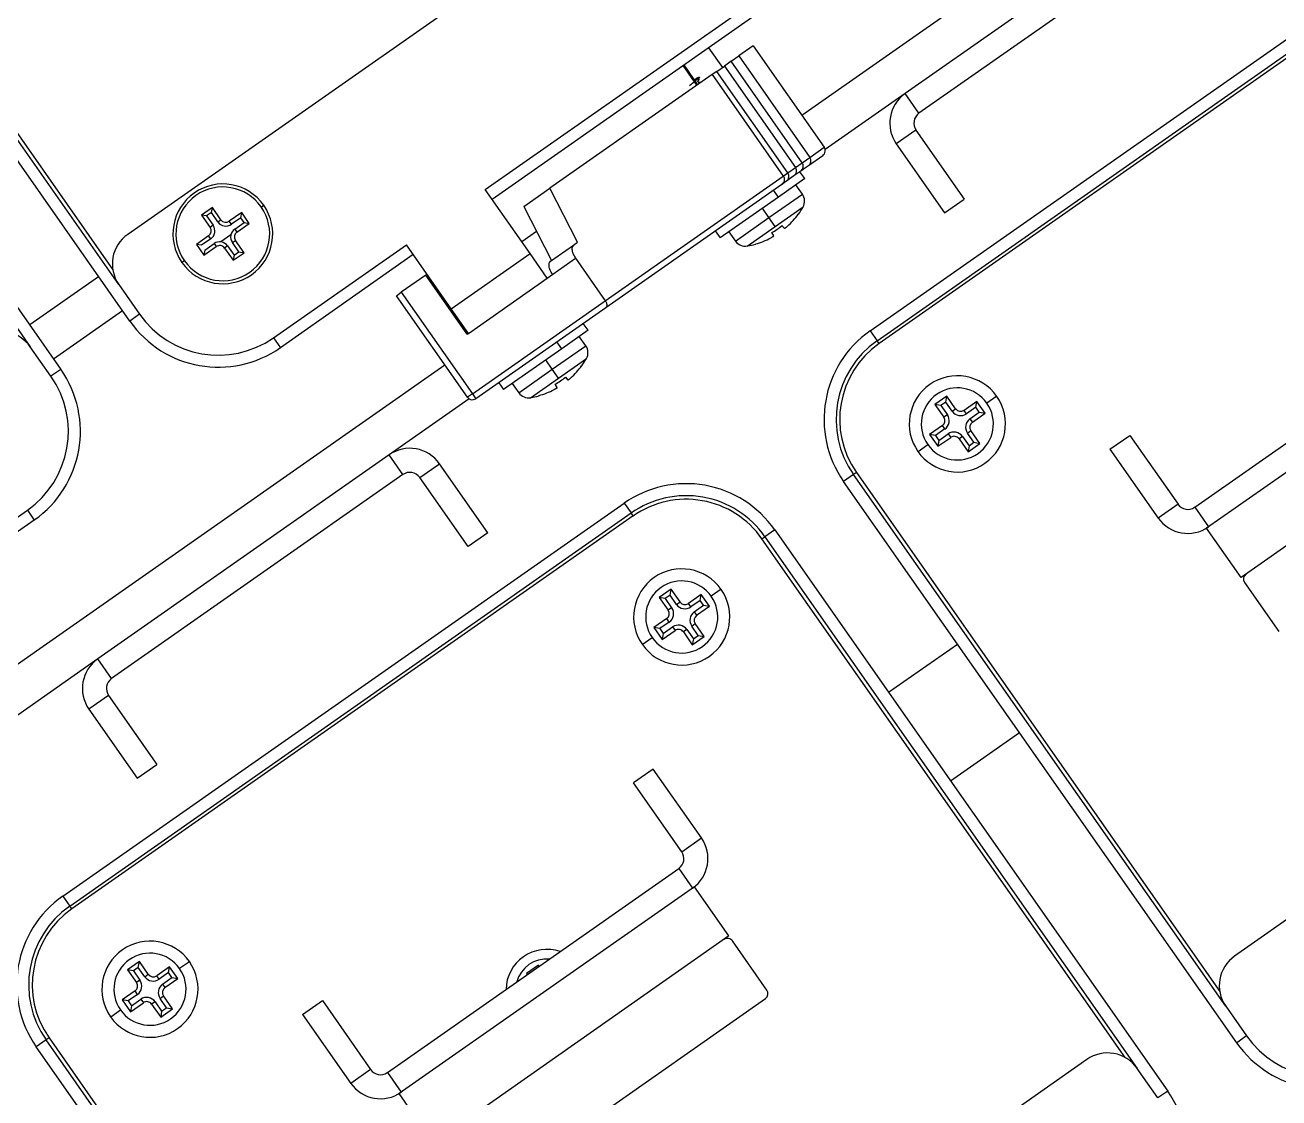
# Model space of a CAD drawing. Header units: millimetres. Extents: x 152904052 to 153933663, y 538271515 to 539240469.
# Drawn here: x 153467364.2 to 153467468.5, y 538579958.9 to 538580048.2 of the extents above; entities that cross this region are included whole.
import ezdxf

# ---------------------------------------------------------------- set-up
doc = ezdxf.new("R2010")
doc.units = ezdxf.units.MM
doc.layers.add('POWR', color=5, linetype='Continuous')

msp = doc.modelspace()

# ---------------------------------------------------------------- linework, layer by layer
at = {"layer": 'POWR', "color": 7}
for p, q in [((153467371.98, 538580026.57), (153467341.01, 538580070.8)), ((153467341.26, 538580070.97), (153467371.48, 538580027.81)), ((153467372.89, 538580023.53), (153467340.19, 538580070.23)), ((153467427.6, 538580069.17), (153467372.72, 538580030.74)), ((153467466.29, 538580066.9), (153467428.8, 538580040.65)), ((153467333.64, 538580065.64), (153467364.61, 538580021.4)), ((153467334.46, 538580066.21), (153467367.15, 538580019.52)), ((153467461.64, 538580059.44), (153467437.4, 538580042.46)), ((153467462.79, 538580057.8), (153467438.54, 538580040.82)), ((153467434.49, 538580022.72), (153467481.18, 538580055.42)), ((153467402.46, 538580034.48), (153467431.54, 538580054.84)), ((153467432.11, 538580054.02), (153467403.03, 538580033.66)), ((153467435.07, 538580021.9), (153467481.76, 538580054.6)), ((153467481.93, 538580054.35), (153467435.24, 538580021.66)), ((153467421.05, 538580046.27), (153467422.2, 538580044.64)), ((153467424.76, 538580046.43), (153467423.56, 538580045.59)), ((153467424.76, 538580046.43), (153467430.66, 538580037.99)), ((153467420.08, 538580043.15), (153467418.94, 538580044.79)), ((153467420.15, 538580043.2), (153467419.01, 538580044.84)), ((153467421.73, 538580044.31), (153467422.36, 538580044.75)), ((153467422.93, 538580045.15), (153467422.36, 538580044.75)), ((153467422.36, 538580044.75), (153467428.27, 538580036.31)), ((153467422.93, 538580045.15), (153467423.56, 538580045.59)), ((153467428.84, 538580036.71), (153467422.93, 538580045.15)), ((153467428.84, 538580036.71), (153467422.93, 538580045.15)), ((153467422.93, 538580045.15), (153467422.93, 538580045.15)), ((153467423.56, 538580045.59), (153467429.47, 538580037.15)), ((153467421.35, 538580044.04), (153467407.85, 538580034.59)), ((153467420.11, 538580043.78), (153467419.88, 538580043.59)), ((153467419.94, 538580043.67), (153467420.11, 538580043.78)), ((153467420.11, 538580043.78), (153467420.3, 538580043.86)), ((153467421.73, 538580044.31), (153467421.35, 538580044.04)), ((153467421.35, 538580044.04), (153467427.26, 538580035.6)), ((153467427.64, 538580035.87), (153467421.73, 538580044.31)), ((153467427.64, 538580035.87), (153467421.73, 538580044.31)), ((153467421.73, 538580044.31), (153467421.73, 538580044.31)), ((153467420.4, 538580043.37), (153467420.21, 538580043.37)), ((153467437.4, 538580042.46), (153467430.74, 538580037.8)), ((153467438.54, 538580040.82), (153467437.4, 538580042.46)), ((153467438.3, 538580039.43), (153467436.66, 538580038.28)), ((153467438.3, 538580039.43), (153467442.31, 538580033.69)), ((153467429.47, 538580037.15), (153467430.66, 538580037.99)), ((153467436.66, 538580038.28), (153467440.68, 538580032.55)), ((153467427.64, 538580035.87), (153467428.27, 538580036.31)), ((153467428.27, 538580036.31), (153467428.84, 538580036.71)), ((153467428.84, 538580036.71), (153467429.47, 538580037.15)), ((153467428.84, 538580036.71), (153467428.84, 538580036.71)), ((153467429.35, 538580036.46), (153467428.94, 538580036.17)), ((153467430.54, 538580037.29), (153467429.35, 538580036.46)), ((153467412.45, 538580025.23), (153467427.26, 538580035.6)), ((153467429.04, 538580035.39), (153467426.85, 538580033.85)), ((153467427.26, 538580035.6), (153467427.64, 538580035.87)), ((153467427.71, 538580035.31), (153467427.52, 538580035.18)), ((153467427.64, 538580035.87), (153467427.64, 538580035.87)), ((153467427.74, 538580035.33), (153467427.69, 538580035.39)), ((153467427.74, 538580035.33), (153467427.71, 538580035.31)), ((153467428.15, 538580035.62), (153467427.74, 538580035.33)), ((153467428.72, 538580036.02), (153467428.15, 538580035.62)), ((153467429.04, 538580035.39), (153467428.64, 538580035.96)), ((153467428.91, 538580036.15), (153467428.72, 538580036.02)), ((153467428.94, 538580036.17), (153467428.89, 538580036.23)), ((153467428.94, 538580036.17), (153467428.91, 538580036.15)), ((153467406.19, 538580029.15), (153467402.46, 538580034.48)), ((153467405.68, 538580033.07), (153467407.85, 538580034.59)), ((153467410.14, 538580030.09), (153467407.85, 538580034.59)), ((153467427.14, 538580034.91), (153467412.49, 538580024.65)), ((153467426.85, 538580033.85), (153467426.45, 538580034.43)), ((153467427.52, 538580035.18), (153467427.14, 538580034.91)), ((153467428.85, 538580034.1), (153467428.31, 538580034.87)), ((153467383.82, 538580033.02), (153467384.03, 538580033.17)), ((153467426.85, 538580033.85), (153467422, 538580030.46)), ((153467426.06, 538580032.14), (153467428.85, 538580034.1)), ((153467440.68, 538580032.55), (153467442.31, 538580033.69)), ((153467379.76, 538580032.99), (153467378.86, 538580032.35)), ((153467378.86, 538580032.35), (153467379.57, 538580031.33)), ((153467379.28, 538580032.28), (153467378.86, 538580032.35)), ((153467379.68, 538580032.56), (153467379.28, 538580032.28)), ((153467379.28, 538580032.28), (153467379.83, 538580031.51)), ((153467379.68, 538580032.56), (153467379.76, 538580032.99)), ((153467380.22, 538580031.79), (153467379.68, 538580032.56)), ((153467380.47, 538580031.96), (153467379.76, 538580032.99)), ((153467382.2, 538580032.56), (153467381.17, 538580031.84)), ((153467382.12, 538580032.13), (153467381.35, 538580031.59)), ((153467382.12, 538580032.13), (153467382.2, 538580032.56)), ((153467382.4, 538580031.73), (153467382.12, 538580032.13)), ((153467382.83, 538580031.65), (153467382.2, 538580032.56)), ((153467405.68, 538580033.07), (153467407.97, 538580028.57)), ((153467423.28, 538580030.19), (153467426.06, 538580032.14)), ((153467426.06, 538580032.14), (153467425.52, 538580032.92)), ((153467426.58, 538580031.41), (153467426.06, 538580032.14)), ((153467426.58, 538580031.41), (153467428.9, 538580033.03)), ((153467428.5, 538580032.44), (153467428.52, 538580032.42)), ((153467379.83, 538580031.51), (153467379.57, 538580031.33)), ((153467380.22, 538580031.79), (153467380.47, 538580031.96)), ((153467381.35, 538580031.59), (153467381.17, 538580031.84)), ((153467381.63, 538580031.19), (153467382.4, 538580031.73)), ((153467381.63, 538580031.19), (153467381.8, 538580030.94)), ((153467381.8, 538580030.94), (153467382.83, 538580031.65)), ((153467382.4, 538580031.73), (153467382.83, 538580031.65)), ((153467424.26, 538580029.78), (153467426.58, 538580031.41)), ((153467427.15, 538580031.49), (153467427.35, 538580031.25)), ((153467379.45, 538580030.63), (153467378.43, 538580029.92)), ((153467379.63, 538580030.38), (153467378.85, 538580029.84)), ((153467379.63, 538580030.38), (153467379.45, 538580030.63)), ((153467381.3, 538580030.71), (153467380.47, 538580030.12)), ((153467381.43, 538580030.07), (153467381.68, 538580030.24)), ((153467381.97, 538580029.29), (153467381.43, 538580030.07)), ((153467382.4, 538580029.22), (153467381.68, 538580030.24)), ((153467406.73, 538580031), (153467405.5, 538580030.13)), ((153467409.8, 538580029.85), (153467410.14, 538580030.09)), ((153467421.6, 538580031.03), (153467422, 538580030.46)), ((153467422.74, 538580030.97), (153467423.28, 538580030.19)), ((153467426.46, 538580030.63), (153467426.31, 538580030.9)), ((153467378.43, 538580029.92), (153467379.06, 538580029.02)), ((153467378.85, 538580029.84), (153467378.43, 538580029.92)), ((153467379.08, 538580029.16), (153467379, 538580029.1)), ((153467379.06, 538580029.02), (153467380.08, 538580029.73)), ((153467379.13, 538580029.44), (153467379.06, 538580029.02)), ((153467379.13, 538580029.44), (153467379.91, 538580029.98)), ((153467379.91, 538580029.98), (153467380.08, 538580029.73)), ((153467381.03, 538580029.79), (153467380.78, 538580029.61)), ((153467380.78, 538580029.61), (153467381.5, 538580028.59)), ((153467381.03, 538580029.79), (153467381.57, 538580029.01)), ((153467381.5, 538580028.59), (153467382.4, 538580029.22)), ((153467381.57, 538580029.01), (153467381.5, 538580028.59)), ((153467381.57, 538580029.01), (153467381.97, 538580029.29)), ((153467381.97, 538580029.29), (153467382.4, 538580029.22)), ((153467384.85, 538580022.14), (153467395.91, 538580029.89)), ((153467396.48, 538580029.07), (153467385.42, 538580021.32)), ((153467399.63, 538580024.56), (153467395.91, 538580029.89)), ((153467399.63, 538580024.56), (153467406.19, 538580029.15)), ((153467407.62, 538580027.1), (153467406.19, 538580029.15)), ((153467407.89, 538580028.51), (153467409.8, 538580029.85)), ((153467424.97, 538580029.94), (153467424.95, 538580029.95)), ((153467377.43, 538580028.55), (153467377.23, 538580028.41)), ((153467407.62, 538580027.1), (153467409.98, 538580028.76)), ((153467409.98, 538580028.76), (153467412.45, 538580025.23)), ((153467370.3, 538580027.22), (153467364.57, 538580023.21)), ((153467397.53, 538580027.36), (153467395.48, 538580025.93)), ((153467397.53, 538580027.36), (153467397.63, 538580027.43)), ((153467400.97, 538580022.45), (153467397.53, 538580027.36)), ((153467401.07, 538580022.51), (153467407.62, 538580027.1)), ((153467371.98, 538580026.57), (153467373.71, 538580024.11)), ((153467395.07, 538580025.64), (153467395.48, 538580025.93)), ((153467395.48, 538580025.93), (153467401.39, 538580017.49)), ((153467400.98, 538580017.2), (153467395.07, 538580025.64)), ((153467401.39, 538580017.49), (153467412.45, 538580025.23)), ((153467461.49, 538580008.06), (153467485.73, 538580025.03)), ((153467372.28, 538580024.39), (153467366.55, 538580020.38)), ((153467373.71, 538580024.11), (153467372.89, 538580023.53)), ((153467401.07, 538580022.51), (153467399.63, 538580024.56)), ((153467412.49, 538580024.65), (153467401.68, 538580017.08)), ((153467400.74, 538580022.78), (153467400.8, 538580022.9)), ((153467400.8, 538580022.69), (153467400.9, 538580022.76)), ((153467411.02, 538580022.77), (153467408.83, 538580021.23)), ((153467411.02, 538580022.77), (153467410.62, 538580023.34)), ((153467434.49, 538580022.72), (153467435.07, 538580021.9)), ((153467487.05, 538580023.51), (153467462.47, 538580006.3)), ((153467384.85, 538580022.14), (153467385.42, 538580021.32)), ((153467400.97, 538580022.45), (153467401.07, 538580022.51)), ((153467408.83, 538580021.23), (153467408.43, 538580021.81)), ((153467410.83, 538580021.48), (153467410.28, 538580022.25)), ((153467435.24, 538580021.66), (153467435.07, 538580021.9)), ((153467366.33, 538580018.95), (153467364.61, 538580021.4)), ((153467408.83, 538580021.23), (153467403.98, 538580017.84)), ((153467408.04, 538580019.53), (153467410.83, 538580021.48)), ((153467399.11, 538580019.87), (153467361.63, 538579993.62)), ((153467408.04, 538580019.53), (153467407.5, 538580020.3)), ((153467408.56, 538580018.79), (153467410.88, 538580020.42)), ((153467410.48, 538580019.82), (153467410.49, 538580019.8)), ((153467367.15, 538580019.52), (153467366.33, 538580018.95)), ((153467405.26, 538580017.58), (153467408.04, 538580019.53)), ((153467406.24, 538580017.16), (153467408.56, 538580018.79)), ((153467408.56, 538580018.79), (153467408.04, 538580019.53)), ((153467409.13, 538580018.87), (153467409.33, 538580018.63)), ((153467489.91, 538580019.41), (153467465.34, 538580002.21)), ((153467403.58, 538580018.41), (153467403.98, 538580017.84)), ((153467404.71, 538580018.35), (153467405.26, 538580017.58)), ((153467408.44, 538580018.01), (153467408.28, 538580018.28)), ((153467401.13, 538580017.06), (153467394.47, 538580012.4)), ((153467401.39, 538580017.49), (153467400.98, 538580017.2)), ((153467401.39, 538580017.49), (153467401.68, 538580017.08)), ((153467406.94, 538580017.32), (153467406.93, 538580017.34)), ((153467440.86, 538580017.29), (153467439.88, 538580016.6)), ((153467439.88, 538580016.6), (153467440.62, 538580015.54)), ((153467440.36, 538580016.52), (153467439.88, 538580016.6)), ((153467440.77, 538580016.8), (153467440.36, 538580016.52)), ((153467440.36, 538580016.52), (153467440.91, 538580015.74)), ((153467440.77, 538580016.8), (153467440.86, 538580017.29)), ((153467441.32, 538580016.03), (153467440.77, 538580016.8)), ((153467441.6, 538580016.23), (153467440.86, 538580017.29)), ((153467443.37, 538580016.85), (153467442.3, 538580016.11)), ((153467443.28, 538580016.36), (153467443.37, 538580016.85)), ((153467444.05, 538580015.87), (153467443.37, 538580016.85)), ((153467445.02, 538580017.28), (153467444.2, 538580016.7)), ((153467440.91, 538580015.74), (153467440.62, 538580015.54)), ((153467441.32, 538580016.03), (153467441.6, 538580016.23)), ((153467442.5, 538580015.82), (153467442.3, 538580016.11)), ((153467443.28, 538580016.36), (153467442.5, 538580015.82)), ((153467442.79, 538580015.41), (153467443.56, 538580015.95)), ((153467442.79, 538580015.41), (153467442.99, 538580015.12)), ((153467442.99, 538580015.12), (153467444.05, 538580015.87)), ((153467443.56, 538580015.95), (153467443.28, 538580016.36)), ((153467443.56, 538580015.95), (153467444.05, 538580015.87)), ((153467440.5, 538580014.84), (153467439.43, 538580014.1)), ((153467440.7, 538580014.56), (153467439.92, 538580014.01)), ((153467440.7, 538580014.56), (153467440.5, 538580014.84)), ((153467442.58, 538580014.22), (153467442.87, 538580014.43)), ((153467443.61, 538580013.36), (153467442.87, 538580014.43)), ((153467439.43, 538580014.1), (153467440.12, 538580013.12)), ((153467439.92, 538580014.01), (153467439.43, 538580014.1)), ((153467439.92, 538580014.01), (153467440.21, 538580013.6)), ((153467440.12, 538580013.12), (153467441.19, 538580013.86)), ((153467440.21, 538580013.6), (153467440.12, 538580013.12)), ((153467440.21, 538580013.6), (153467440.99, 538580014.15)), ((153467440.99, 538580014.15), (153467441.19, 538580013.86)), ((153467442.17, 538580013.94), (153467441.88, 538580013.74)), ((153467441.88, 538580013.74), (153467442.63, 538580012.67)), ((153467442.17, 538580013.94), (153467442.71, 538580013.16)), ((153467443.12, 538580013.45), (153467442.58, 538580014.22)), ((153467442.63, 538580012.67), (153467443.61, 538580013.36)), ((153467442.71, 538580013.16), (153467443.12, 538580013.45)), ((153467443.12, 538580013.45), (153467443.61, 538580013.36)), ((153467454.44, 538580012.89), (153467456.08, 538580014.03)), ((153467456.08, 538580014.03), (153467460.1, 538580008.3)), ((153467394.47, 538580012.4), (153467370.23, 538579995.43)), ((153467395.62, 538580010.77), (153467394.47, 538580012.4)), ((153467438.47, 538580012.69), (153467439.29, 538580013.26)), ((153467442.71, 538580013.16), (153467442.63, 538580012.67)), ((153467454.44, 538580012.89), (153467458.46, 538580007.15)), ((153467397.01, 538580010.52), (153467398.65, 538580011.67)), ((153467402.67, 538580005.93), (153467398.65, 538580011.67)), ((153467395.62, 538580010.77), (153467371.37, 538579993.79)), ((153467401.03, 538580004.79), (153467397.01, 538580010.52)), ((153467433.1, 538580010.76), (153467432.28, 538580010.19)), ((153467433.35, 538580010.93), (153467433.1, 538580010.76)), ((153467464.07, 538579966.53), (153467433.1, 538580010.76)), ((153467433.35, 538580010.93), (153467463.57, 538579967.77)), ((153467464.98, 538579963.5), (153467432.28, 538580010.19)), ((153467367.32, 538579975.69), (153467414.01, 538580008.38)), ((153467414.01, 538580008.38), (153467414.59, 538580007.57)), ((153467460.1, 538580008.3), (153467458.46, 538580007.15)), ((153467519.69, 538580009.14), (153467464.81, 538579970.71)), ((153467335.29, 538579987.44), (153467364.37, 538580007.8)), ((153467364.37, 538580007.8), (153467364.94, 538580006.98)), ((153467367.9, 538579974.87), (153467414.59, 538580007.57)), ((153467414.76, 538580007.32), (153467368.07, 538579974.63)), ((153467414.76, 538580007.32), (153467414.59, 538580007.57)), ((153467461.49, 538580008.06), (153467462.64, 538580006.42)), ((153467364.94, 538580006.98), (153467335.86, 538579986.62)), ((153467426.55, 538580006.17), (153467425.73, 538580005.6)), ((153467426.55, 538580006.17), (153467459.24, 538579959.48)), ((153467465.34, 538580002.21), (153467462.47, 538580006.3)), ((153467402.67, 538580005.93), (153467401.03, 538580004.79)), ((153467425.48, 538580005.43), (153467425.73, 538580005.6)), ((153467455.71, 538579962.27), (153467425.48, 538580005.43)), ((153467425.73, 538580005.6), (153467456.7, 538579961.37)), ((153467417.92, 538580001.23), (153467416.94, 538580000.54)), ((153467417.84, 538580000.74), (153467417.92, 538580001.23)), ((153467418.67, 538580000.17), (153467417.92, 538580001.23)), ((153467422.08, 538580001.22), (153467421.26, 538580000.64)), ((153467465.63, 538580001.8), (153467468.49, 538579997.7)), ((153467416.94, 538580000.54), (153467417.68, 538579999.48)), ((153467417.43, 538580000.46), (153467416.94, 538580000.54)), ((153467417.84, 538580000.74), (153467417.43, 538580000.46)), ((153467417.43, 538580000.46), (153467417.97, 538579999.68)), ((153467418.38, 538579999.97), (153467417.84, 538580000.74)), ((153467418.38, 538579999.97), (153467418.67, 538580000.17)), ((153467420.43, 538580000.79), (153467419.36, 538580000.05)), ((153467419.57, 538579999.76), (153467419.36, 538580000.05)), ((153467420.34, 538580000.3), (153467419.57, 538579999.76)), ((153467419.85, 538579999.35), (153467420.63, 538579999.89)), ((153467420.05, 538579999.06), (153467421.12, 538579999.81)), ((153467420.34, 538580000.3), (153467420.43, 538580000.79)), ((153467420.63, 538579999.89), (153467420.34, 538580000.3)), ((153467421.12, 538579999.81), (153467420.43, 538580000.79)), ((153467420.63, 538579999.89), (153467421.12, 538579999.81)), ((153467417.56, 538579998.78), (153467416.5, 538579998.04)), ((153467417.76, 538579998.5), (153467417.56, 538579998.78)), ((153467417.97, 538579999.68), (153467417.68, 538579999.48)), ((153467419.85, 538579999.35), (153467420.05, 538579999.06)), ((153467416.5, 538579998.04), (153467417.19, 538579997.05)), ((153467416.99, 538579997.95), (153467416.5, 538579998.04)), ((153467417.76, 538579998.5), (153467416.99, 538579997.95)), ((153467416.99, 538579997.95), (153467417.27, 538579997.54)), ((153467417.19, 538579997.05), (153467418.25, 538579997.8)), ((153467417.27, 538579997.54), (153467418.05, 538579998.09)), ((153467418.05, 538579998.09), (153467418.25, 538579997.8)), ((153467419.23, 538579997.88), (153467418.95, 538579997.68)), ((153467418.95, 538579997.68), (153467419.69, 538579996.61)), ((153467419.23, 538579997.88), (153467419.78, 538579997.1)), ((153467419.64, 538579998.16), (153467419.93, 538579998.37)), ((153467420.19, 538579997.39), (153467419.64, 538579998.16)), ((153467420.68, 538579997.3), (153467419.93, 538579998.37)), ((153467415.53, 538579996.63), (153467416.35, 538579997.2)), ((153467417.27, 538579997.54), (153467417.19, 538579997.05)), ((153467419.69, 538579996.61), (153467420.68, 538579997.3)), ((153467419.78, 538579997.1), (153467419.69, 538579996.61)), ((153467419.78, 538579997.1), (153467420.19, 538579997.39)), ((153467420.19, 538579997.39), (153467420.68, 538579997.3)), ((153467436.01, 538579992.66), (153467441.75, 538579996.67)), ((153467370.23, 538579995.43), (153467363.57, 538579990.76)), ((153467371.37, 538579993.79), (153467370.23, 538579995.43)), ((153467371.13, 538579992.4), (153467369.49, 538579991.25)), ((153467371.13, 538579992.4), (153467375.14, 538579986.66)), ((153467369.49, 538579991.25), (153467373.51, 538579985.51)), ((153467441.17, 538579985.29), (153467446.91, 538579989.3)), ((153467373.51, 538579985.51), (153467375.14, 538579986.66)), ((153467416.43, 538579986.27), (153467414.79, 538579985.13)), ((153467420.45, 538579980.54), (153467416.43, 538579986.27)), ((153467418.81, 538579979.39), (153467414.79, 538579985.13)), ((153467418.81, 538579979.39), (153467420.45, 538579980.54)), ((153467394.32, 538579961.02), (153467418.56, 538579978)), ((153467418.56, 538579978), (153467419.71, 538579976.36)), ((153467419.88, 538579976.48), (153467395.3, 538579959.27)), ((153467422.74, 538579972.38), (153467419.88, 538579976.48)), ((153467367.32, 538579975.69), (153467367.9, 538579974.87)), ((153467368.07, 538579974.63), (153467367.9, 538579974.87)), ((153467422.74, 538579972.38), (153467398.17, 538579955.17)), ((153467425.9, 538579967.88), (153467423.03, 538579971.97)), ((153467373.69, 538579970.26), (153467372.7, 538579969.57)), ((153467372.7, 538579969.57), (153467373.45, 538579968.51)), ((153467373.19, 538579969.49), (153467372.7, 538579969.57)), ((153467373.6, 538579969.77), (153467373.19, 538579969.49)), ((153467373.6, 538579969.77), (153467373.69, 538579970.26)), ((153467374.15, 538579968.99), (153467373.6, 538579969.77)), ((153467374.43, 538579969.2), (153467373.69, 538579970.26)), ((153467376.19, 538579969.82), (153467375.13, 538579969.07)), ((153467376.11, 538579969.33), (153467376.19, 538579969.82)), ((153467376.88, 538579968.83), (153467376.19, 538579969.82)), ((153467377.85, 538579970.24), (153467377.03, 538579969.67)), ((153467406.88, 538579969.94), (153467405.89, 538579969.25)), ((153467406.93, 538579969.85), (153467406.88, 538579969.94)), ((153467373.19, 538579969.49), (153467373.74, 538579968.71)), ((153467373.74, 538579968.71), (153467373.45, 538579968.51)), ((153467374.15, 538579968.99), (153467374.43, 538579969.2)), ((153467375.33, 538579968.78), (153467375.13, 538579969.07)), ((153467376.11, 538579969.33), (153467375.33, 538579968.78)), ((153467375.62, 538579968.38), (153467376.39, 538579968.92)), ((153467375.82, 538579968.09), (153467376.88, 538579968.83)), ((153467376.39, 538579968.92), (153467376.11, 538579969.33)), ((153467376.39, 538579968.92), (153467376.88, 538579968.83)), ((153467405.89, 538579969.25), (153467405.95, 538579969.17)), ((153467373.33, 538579967.81), (153467372.26, 538579967.06)), ((153467373.53, 538579967.52), (153467372.75, 538579966.98)), ((153467373.53, 538579967.52), (153467373.33, 538579967.81)), ((153467375.62, 538579968.38), (153467375.82, 538579968.09)), ((153467372.26, 538579967.06), (153467372.95, 538579966.08)), ((153467372.75, 538579966.98), (153467372.26, 538579967.06)), ((153467372.75, 538579966.98), (153467373.04, 538579966.57)), ((153467372.95, 538579966.08), (153467374.02, 538579966.83)), ((153467373.04, 538579966.57), (153467372.95, 538579966.08)), ((153467373.04, 538579966.57), (153467373.81, 538579967.12)), ((153467373.81, 538579967.12), (153467374.02, 538579966.83)), ((153467375, 538579966.91), (153467374.71, 538579966.7)), ((153467374.71, 538579966.7), (153467375.46, 538579965.64)), ((153467375, 538579966.91), (153467375.54, 538579966.13)), ((153467375.41, 538579967.19), (153467375.7, 538579967.39)), ((153467375.95, 538579966.41), (153467375.41, 538579967.19)), ((153467375.54, 538579966.13), (153467375.95, 538579966.41)), ((153467376.44, 538579966.33), (153467375.7, 538579967.39)), ((153467375.95, 538579966.41), (153467376.44, 538579966.33)), ((153467387.27, 538579965.85), (153467388.91, 538579967)), ((153467388.91, 538579967), (153467392.92, 538579961.27)), ((153467402.02, 538579950.55), (153467425.78, 538579967.18)), ((153467464.07, 538579966.53), (153467465.8, 538579964.07)), ((153467371.3, 538579965.66), (153467372.12, 538579966.23)), ((153467375.46, 538579965.64), (153467376.44, 538579966.33)), ((153467375.54, 538579966.13), (153467375.46, 538579965.64)), ((153467387.27, 538579965.85), (153467391.29, 538579960.12)), ((153467365.93, 538579963.73), (153467365.11, 538579963.16)), ((153467366.18, 538579963.9), (153467365.93, 538579963.73)), ((153467396.9, 538579919.5), (153467365.93, 538579963.73)), ((153467366.18, 538579963.9), (153467396.4, 538579920.74)), ((153467465.8, 538579964.07), (153467464.98, 538579963.5)), ((153467397.81, 538579916.46), (153467365.11, 538579963.16)), ((153467392.92, 538579961.27), (153467391.29, 538579960.12)), ((153467452.52, 538579962.1), (153467397.64, 538579923.67)), ((153467458.42, 538579958.91), (153467456.7, 538579961.37)), ((153467394.32, 538579961.02), (153467395.46, 538579959.38)), ((153467398.17, 538579955.17), (153467395.3, 538579959.27)), ((153467459.24, 538579959.48), (153467458.42, 538579958.91))]:
    msp.add_line(p, q, dxfattribs=at)
for centre, radius, start, end in [((153467439.12, 538580040), 3, 125, 215), ((153467439.12, 538580040), 1, 125, 215), ((153467427.86, 538580036.02), 0.499, 305.07, 35.0698), ((153467428.43, 538580036.43), 0.5, 305, 35), ((153467428.43, 538580036.42), 0.499, 305.07, 35.0698), ((153467429.06, 538580036.86), 0.499, 305.07, 35.0698), ((153467427.23, 538580035.59), 0.5, 305, 35), ((153467427.23, 538580035.58), 0.499, 305.07, 35.0698), ((153467427.75, 538580035.4), 0.103, 217.4159, 246.5165), ((153467428.95, 538580036.24), 0.103, 217.4159, 246.5165), ((153467380.63, 538580030.79), 4.15, 35, 215), ((153467380.63, 538580030.79), 3.9, 35, 215), ((153467380.63, 538580030.79), 4.15, 215, 35), ((153467428.03, 538580033.52), 1, 330.8721, 35), ((153467380.63, 538580030.79), 3.9, 215, 35), ((153467423.2, 538580036.23), 6.52, 312.4848, 324.3917), ((153467423.23, 538580036.2), 6.5, 324.4786, 330.8721), ((153467379.16, 538580031.04), 0.5, 305, 35), ((153467379.16, 538580031.04), 0.807, 305, 35), ((153467380.88, 538580032.25), 0.807, 215, 305), ((153467380.88, 538580032.25), 0.5, 215, 305), ((153467382.09, 538580030.53), 0.807, 125, 215), ((153467423.12, 538580036.35), 6.32, 300.3185, 309.6814), ((153467374.44, 538580028.29), 3, 125, 215), ((153467380.37, 538580029.32), 0.807, 35, 125), ((153467382.09, 538580030.53), 0.5, 125, 215), ((153467424.1, 538580030.77), 1, 215, 279.1279), ((153467423.2, 538580036.23), 6.52, 285.6083, 297.5152), ((153467380.37, 538580029.32), 0.5, 35, 125), ((153467423.23, 538580036.2), 6.5, 279.1279, 285.5214), ((153467380.26, 538580028.7), 8, 215, 305), ((153467380.26, 538580028.7), 9, 215, 305), ((153467439.65, 538580015.35), 9, 125, 215), ((153467362.15, 538580019.68), 3, 35, 125), ((153467439.65, 538580015.35), 8, 125, 215), ((153467410.01, 538580020.9), 1, 330.8721, 35), ((153467439.65, 538580015.35), 7.7, 125, 215), ((153467405.18, 538580023.62), 6.52, 312.4848, 324.3917), ((153467405.2, 538580023.58), 6.5, 324.4786, 330.8721), ((153467359.78, 538580014.36), 8, 305, 35), ((153467359.78, 538580014.36), 9, 305, 35), ((153467405.1, 538580023.74), 6.32, 300.3185, 309.6814), ((153467441.74, 538580014.98), 4, 35, 215), ((153467406.08, 538580018.15), 1, 215, 279.1279), ((153467405.18, 538580023.62), 6.52, 285.6083, 297.5152), ((153467441.74, 538580014.98), 3, 35, 215), ((153467401.39, 538580017.49), 0.5, 215, 305), ((153467405.2, 538580023.58), 6.5, 279.1279, 285.5214), ((153467441.74, 538580014.98), 4, 215, 35), ((153467441.74, 538580014.98), 3, 215, 35), ((153467440.21, 538580015.25), 0.5, 305, 35), ((153467440.21, 538580015.25), 0.851, 305, 35), ((153467442.01, 538580016.52), 0.851, 215, 305), ((153467442.01, 538580016.52), 0.5, 215, 305), ((153467443.28, 538580014.71), 0.851, 125, 215), ((153467443.28, 538580014.71), 0.5, 125, 215), ((153467441.47, 538580013.45), 0.851, 35, 125), ((153467441.47, 538580013.45), 0.5, 35, 125), ((153467396.19, 538580009.95), 3, 35, 125), ((153467396.19, 538580009.95), 1, 35, 125), ((153467419.18, 538580001.01), 9, 35, 125), ((153467419.18, 538580001.01), 8, 35, 125), ((153467419.18, 538580001.01), 7.7, 35, 125), ((153467460.91, 538580008.87), 1, 215, 305), ((153467460.91, 538580008.87), 3, 215, 305), ((153467418.81, 538579998.92), 4, 35, 215), ((153467418.81, 538579998.92), 3, 35, 215), ((153467466.04, 538580002.08), 0.5, 125, 215), ((153467418.81, 538579998.92), 4, 215, 35), ((153467418.81, 538579998.92), 3, 215, 35), ((153467419.08, 538580000.45), 0.851, 215, 305), ((153467419.08, 538580000.45), 0.5, 215, 305), ((153467417.28, 538579999.19), 0.5, 305, 35), ((153467417.28, 538579999.19), 0.851, 305, 35), ((153467420.34, 538579998.65), 0.851, 125, 215), ((153467420.34, 538579998.65), 0.5, 125, 215), ((153467418.54, 538579997.39), 0.851, 35, 125), ((153467418.54, 538579997.39), 0.5, 35, 125), ((153467371.95, 538579992.97), 3, 125, 215), ((153467371.95, 538579992.97), 1, 125, 215), ((153467417.99, 538579978.82), 3, 305, 35), ((153467417.99, 538579978.82), 1, 305, 35), ((153467372.48, 538579968.32), 9, 125, 215), ((153467372.48, 538579968.32), 8, 125, 215), ((153467372.48, 538579968.32), 7.7, 125, 215), ((153467374.57, 538579967.95), 4, 35, 215), ((153467422.62, 538579971.68), 0.5, 35, 125), ((153467374.57, 538579967.95), 3, 35, 215), ((153467407.59, 538579967.87), 3.4, 71.0319, 178.9681), ((153467466.53, 538579968.25), 3, 125, 215), ((153467374.57, 538579967.95), 4, 215, 35), ((153467374.57, 538579967.95), 3, 215, 35), ((153467407.59, 538579967.87), 2.6, 85.2849, 164.7151), ((153467373.04, 538579968.22), 0.5, 305, 35), ((153467373.04, 538579968.22), 0.851, 305, 35), ((153467374.84, 538579969.48), 0.851, 215, 305), ((153467374.84, 538579969.48), 0.5, 215, 305), ((153467376.11, 538579967.68), 0.851, 125, 215), ((153467376.11, 538579967.68), 0.5, 125, 215), ((153467425.49, 538579967.59), 0.5, 305, 35), ((153467374.3, 538579966.42), 0.851, 35, 125), ((153467374.3, 538579966.42), 0.5, 35, 125), ((153467472.35, 538579968.66), 9, 215, 305), ((153467472.35, 538579968.66), 8, 215, 305), ((153467454.24, 538579959.65), 3, 35, 125), ((153467393.74, 538579961.84), 1, 215, 305), ((153467393.74, 538579961.84), 3, 215, 305), ((153467451.87, 538579954.32), 9, 305, 35)]:
    msp.add_arc(centre, radius, start, end, dxfattribs=at)
for points, knots in [([(153467420.28, 538580043.83), (153467420.28, 538580043.82), (153467420.27, 538580043.79), (153467420, 538580043.55), (153467419.64, 538580043.26), (153467419.45, 538580043.11)], [0, 0, 0, 0, 0.212902, 0.581197, 1, 1, 1, 1]), ([(153467420.16, 538580043.44), (153467420.18, 538580043.51), (153467420.23, 538580043.64), (153467420.28, 538580043.78), (153467420.3, 538580043.85)], [0, 0, 0, 0, 0.499894, 1, 1, 1, 1]), ([(153467420.2, 538580043.37), (153467420.21, 538580043.37), (153467420.23, 538580043.38), (153467420.21, 538580043.36), (153467420.2, 538580043.34)], [0, 0, 0, 0, 0.234258, 1, 1, 1, 1]), ([(153467430.54, 538580037.29), (153467430.59, 538580037.34), (153467430.7, 538580037.44), (153467430.76, 538580037.65), (153467430.75, 538580037.84), (153467430.69, 538580037.94), (153467430.66, 538580037.99)], [0, 0, 0, 0, 0.270336, 0.562527, 0.789797, 1, 1, 1, 1]), ([(153467427.26, 538580035.6), (153467427.28, 538580035.56), (153467427.33, 538580035.48), (153467427.35, 538580035.33), (153467427.34, 538580035.17), (153467427.27, 538580035.02), (153467427.18, 538580034.95), (153467427.14, 538580034.91)], [0, 0, 0, 0, 0.174928, 0.36388, 0.560047, 0.788091, 1, 1, 1, 1]), ([(153467427.35, 538580031.25), (153467427.36, 538580031.25), (153467427.37, 538580031.25), (153467427.43, 538580031.28), (153467427.52, 538580031.35), (153467427.58, 538580031.4), (153467427.61, 538580031.43)], [0, 0, 0, 0, 0.250648, 0.499754, 0.7491, 1, 1, 1, 1]), ([(153467427.61, 538580031.43), (153467427.58, 538580031.4), (153467427.52, 538580031.35), (153467427.43, 538580031.28), (153467427.37, 538580031.25), (153467427.36, 538580031.25), (153467427.35, 538580031.25)], [0, 0, 0, 0, 0.250648, 0.499754, 0.7491, 1, 1, 1, 1]), ([(153467426.21, 538580030.45), (153467426.25, 538580030.47), (153467426.32, 538580030.51), (153467426.4, 538580030.56), (153467426.46, 538580030.61), (153467426.46, 538580030.62), (153467426.46, 538580030.63)], [0, 0, 0, 0, 0.250648, 0.499754, 0.7491, 1, 1, 1, 1]), ([(153467409.8, 538580029.85), (153467409.76, 538580029.8), (153467409.66, 538580029.69), (153467409.68, 538580029.37), (153467409.8, 538580029.04), (153467409.92, 538580028.85), (153467409.98, 538580028.76)], [0, 0, 0, 0, 0.273241, 0.566326, 0.792171, 1, 1, 1, 1]), ([(153467408.07, 538580027.42), (153467408.02, 538580027.49), (153467407.91, 538580027.66), (153467407.81, 538580027.91), (153467407.76, 538580028.17), (153467407.77, 538580028.39), (153467407.85, 538580028.47), (153467407.89, 538580028.51)], [0, 0, 0, 0, 0.1747357, 0.3635479, 0.5596916, 0.7878702, 1, 1, 1, 1]), ([(153467412.45, 538580025.23), (153467412.47, 538580025.19), (153467412.52, 538580025.11), (153467412.57, 538580024.98), (153467412.59, 538580024.84), (153467412.56, 538580024.72), (153467412.51, 538580024.67), (153467412.49, 538580024.65)], [0, 0, 0, 0, 0.1635184, 0.3442853, 0.5393013, 0.7753085, 1, 1, 1, 1]), ([(153467409.33, 538580018.63), (153467409.34, 538580018.63), (153467409.35, 538580018.63), (153467409.41, 538580018.67), (153467409.49, 538580018.73), (153467409.55, 538580018.78), (153467409.58, 538580018.81)], [0, 0, 0, 0, 0.250648, 0.499754, 0.7491, 1, 1, 1, 1]), ([(153467409.58, 538580018.81), (153467409.55, 538580018.78), (153467409.49, 538580018.73), (153467409.41, 538580018.67), (153467409.35, 538580018.63), (153467409.34, 538580018.63), (153467409.33, 538580018.63)], [0, 0, 0, 0, 0.2506482, 0.4997541, 0.7490998, 1, 1, 1, 1]), ([(153467408.19, 538580017.83), (153467408.23, 538580017.85), (153467408.3, 538580017.89), (153467408.38, 538580017.94), (153467408.44, 538580017.99), (153467408.44, 538580018), (153467408.44, 538580018.01)], [0, 0, 0, 0, 0.250648, 0.499754, 0.7491, 1, 1, 1, 1]), ([(153467408.44, 538580018.01), (153467408.44, 538580018), (153467408.44, 538580017.99), (153467408.38, 538580017.94), (153467408.3, 538580017.89), (153467408.23, 538580017.85), (153467408.19, 538580017.83)], [0, 0, 0, 0, 0.250648, 0.499754, 0.7491, 1, 1, 1, 1])]:
    msp.add_open_spline(points, degree=3, knots=knots, dxfattribs=at)

doc.saveas('drawing.dxf')
